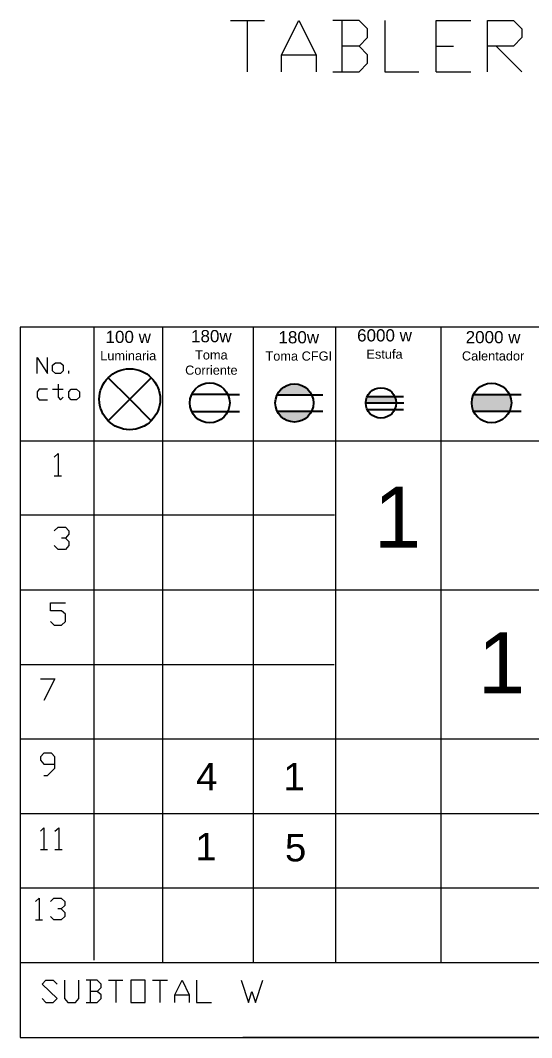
# Model space of a CAD drawing. Header units: metres. Extents: x 0 to 62.3, y -0.2 to 17.7.
# Drawn here: x 43.949 to 45.629, y 14.395 to 17.735 of the extents above; entities that cross this region are included whole.
import ezdxf

# ---------------------------------------------------------------- set-up
doc = ezdxf.new("R2010")
doc.units = ezdxf.units.M
doc.header["$LTSCALE"] = 0.5
for name, color, linetype in [('ENCHUFES', 5, 'Continuous'), ('LUMINARIA', 1, 'Continuous'), ('TABLERO', 7, 'Continuous')]:
    doc.layers.add(name, color=color, linetype=linetype)
doc.styles.get("Standard").update_dxf_attribs({"font": 'arial.ttf'})

# ---------------------------------------------------------------- blocks, each defined once
blk = doc.blocks.new('Tomacorriente')
at = {"layer": 'ENCHUFES'}
for p, q in [((0.0453, 0.0211), (-0.0453, 0.0211)), ((0.0453, 0.0211), (0.0743, 0.0211)), ((-0.0453, -0.0211), (0.0453, -0.0211)), ((0.0453, -0.0211), (0.0743, -0.0211))]:
    blk.add_line(p, q, dxfattribs=at)
blk.add_circle((0, 0), 0.05, dxfattribs=at)
blk = doc.blocks.new('Toma corriente CFGI 1 Fase')
at = {"layer": 'ENCHUFES', "lineweight": 40}
h = blk.add_hatch(color=256, dxfattribs=at)
h.dxf.hatch_style = 1
h.paths.add_polyline_path([(-0.0453, 0.0211), (0.0453, 0.0211, 0.63707)])
h.paths.add_polyline_path([(0.0453, -0.0211), (-0.0453, -0.0211, 0.63707)])
at = {"layer": 'ENCHUFES'}
for p, q in [((-0.0453, 0.0211), (0.0743, 0.0211)), ((-0.0453, -0.0211), (0.0743, -0.0211))]:
    blk.add_line(p, q, dxfattribs=at)
blk.add_circle((0, 0), 0.05, dxfattribs=at)
blk = doc.blocks.new('Tomacorriente de dos fases con neutro (208V)')
at = {"layer": 'ENCHUFES', "lineweight": 100}
h = blk.add_hatch(color=256, dxfattribs=at)
h.dxf.hatch_style = 1
h.paths.add_polyline_path([(0.0453, 0.0211), (-0.0453, 0.0211, 0.109518), (-0.05, 0), (0.05, 0, 0.109518)])
at = {"layer": 'ENCHUFES'}
for p, q in [((-0.05, 0), (0.0751, 0)), ((-0.0453, 0.0211), (0.0743, 0.0211)), ((-0.0453, -0.0211), (0.0743, -0.0211))]:
    blk.add_line(p, q, dxfattribs=at)
blk.add_circle((0, 0), 0.05, dxfattribs=at)
blk = doc.blocks.new('Lampara')
at = {"layer": 'LUMINARIA'}
for q in [(-0.0707, 0.0707), (0.0707, 0.0707), (-0.0707, -0.0707), (0.0707, -0.0707)]:
    blk.add_line((0, 0), q, dxfattribs=at)
blk.add_circle((0, 0), 0.1, dxfattribs=at)
blk = doc.blocks.new('Tomacorriente de dos fases sin neutro (208v)')
at = {"layer": 'ENCHUFES'}
h = blk.add_hatch(color=256, dxfattribs=at)
h.dxf.hatch_style = 1
h.paths.add_polyline_path([(0.05, 0, 0.109518), (0.0453, 0.0211), (-0.0453, 0.0211, 0.109518), (-0.05, 0, 0.109518), (-0.0453, -0.0211), (0.0453, -0.0211, 0.109518)], flags=17)
h.paths.add_polyline_path([(0.0453, 0.0211), (-0.0453, 0.0211, 0.109518), (-0.05, 0, 0.109518), (-0.0453, -0.0211), (0.0453, -0.0211, 0.109518), (0.05, 0, 0.109518)], flags=17)
h = blk.add_hatch(color=256, dxfattribs=at)
h.dxf.hatch_style = 1
h.paths.add_polyline_path([(0.05, 0, 0.109518), (0.0453, 0.0211), (-0.0453, 0.0211, 0.109518), (-0.05, 0, 0.109518), (-0.0453, -0.0211), (0.0453, -0.0211, 0.109518)])
for p, q in [((-0.0453, 0.0211), (0.0743, 0.0211)), ((-0.0453, -0.0211), (0.0743, -0.0211))]:
    blk.add_line(p, q, dxfattribs=at)
blk.add_circle((0, 0), 0.05, dxfattribs=at)

msp = doc.modelspace()

# ---------------------------------------------------------------- linework, layer by layer
at = {"layer": 'TABLERO', "color": 7, "linetype": 'Continuous', "lineweight": 18, "true_color": 0x000007}
for p, q in [((44.6392, 17.7345), (44.7509, 17.7345)), ((44.6942, 17.7345), (44.6942, 17.566)), ((45.0056, 17.7345), (45.0056, 17.566)), ((45.3152, 17.6502), (45.372, 17.6502)), ((45.513, 17.6502), (45.5973, 17.566)), ((44.8077, 17.6209), (44.9213, 17.6209)), ((45.3152, 17.566), (45.4288, 17.566)), ((44.191, 16.727), (44.191, 14.6496)), ((44.4163, 16.727), (44.4163, 14.6404)), ((44.7143, 16.727), (44.7143, 14.6404)), ((44.9842, 16.727), (44.9842, 14.6404)), ((45.3309, 16.727), (45.3309, 14.6404)), ((44.1086, 16.5749), (44.1086, 16.5841)), ((44.0554, 16.5236), (44.0903, 16.5236)), ((47.1219, 16.3533), (43.9492, 16.3533)), ((44.0609, 16.2397), (44.0848, 16.2397)), ((44.9808, 16.1096), (43.9492, 16.1096)), ((45.9949, 15.8641), (43.9492, 15.8641)), ((44.9803, 15.6187), (43.9492, 15.6187)), ((47.1291, 15.375), (43.9492, 15.375)), ((47.1252, 15.1295), (43.9492, 15.1295)), ((44.0151, 15.0123), (44.039, 15.0123)), ((44.0628, 15.0123), (44.0866, 15.0123)), ((47.1291, 14.8859), (43.9492, 14.8859)), ((43.9987, 14.7815), (44.0225, 14.7815)), ((47.1291, 14.6404), (43.9492, 14.6404)), ((44.1782, 14.5836), (44.1782, 14.5104)), ((44.2386, 14.5836), (44.2863, 14.5836)), ((44.2625, 14.5836), (44.2625, 14.5104)), ((44.3834, 14.5836), (44.4328, 14.5836)), ((44.4072, 14.5836), (44.4072, 14.5104)), ((44.4566, 14.536), (44.5043, 14.536)), ((47.1129, 14.3949), (44.6801, 14.3949))]:
    msp.add_line(p, q, dxfattribs=at)
for points in [[(44.8077, 17.566), (44.8077, 17.6209), (44.8645, 17.7345), (44.9213, 17.6209), (44.9213, 17.566)], [(45.0624, 17.6502), (45.0898, 17.6777), (45.0898, 17.707), (45.0624, 17.7345), (44.9763, 17.7345)], [(45.1466, 17.7345), (45.1466, 17.566), (45.2584, 17.566)], [(45.3152, 17.566), (45.3152, 17.7345), (45.4288, 17.7345)], [(45.4837, 17.566), (45.4837, 17.7345), (45.5698, 17.7345), (45.5973, 17.707), (45.5973, 17.6777), (45.5698, 17.6502), (45.4837, 17.6502)], [(44.9763, 17.566), (45.0624, 17.566), (45.0898, 17.5935), (45.0898, 17.6209), (45.0624, 17.6502), (45.0056, 17.6502)], [(44.0042, 16.5749), (44.0042, 16.628), (44.039, 16.5749), (44.039, 16.628)], [(44.0738, 16.5401), (44.0738, 16.498), (44.0811, 16.4888), (44.0903, 16.498)], [(44.039, 16.5236), (44.0115, 16.5236), (44.0042, 16.5145), (44.0042, 16.498), (44.0115, 16.4888), (44.039, 16.4888)], [(44.0609, 16.3001), (44.0738, 16.313), (44.0738, 16.2397)], [(44.0609, 16.0583), (44.0738, 16.0711), (44.0976, 16.0711), (44.1086, 16.0583), (44.1086, 16.0473), (44.0976, 16.0345), (44.0848, 16.0345)], [(44.0976, 16.0345), (44.1086, 16.0235), (44.1086, 16.0107), (44.0976, 15.9979), (44.0738, 15.9979), (44.0609, 16.0107)], [(44.0481, 15.7615), (44.0609, 15.7487), (44.0848, 15.7487), (44.0976, 15.7615), (44.0976, 15.7854), (44.0848, 15.7964), (44.0481, 15.7964), (44.0481, 15.822), (44.0976, 15.822)], [(44.0151, 15.5729), (44.0628, 15.5729), (44.0261, 15.5014)], [(44.0261, 15.2559), (44.039, 15.2559), (44.0628, 15.2798), (44.0628, 15.3164), (44.0518, 15.3292), (44.0261, 15.3292), (44.0151, 15.3164), (44.0151, 15.3054), (44.0261, 15.2926), (44.0628, 15.2926)], [(44.0151, 15.0727), (44.0261, 15.0837), (44.0261, 15.0123)], [(44.0628, 15.0727), (44.0756, 15.0837), (44.0756, 15.0123)], [(43.9987, 14.8419), (44.0115, 14.8529), (44.0115, 14.7815)], [(44.0481, 14.8419), (44.0591, 14.8529), (44.0829, 14.8529), (44.0958, 14.8419), (44.0958, 14.8291), (44.0829, 14.8181), (44.0719, 14.8181)], [(44.0829, 14.8181), (44.0958, 14.8053), (44.0958, 14.7925), (44.0829, 14.7815), (44.0591, 14.7815), (44.0481, 14.7925)], [(44.0206, 14.5232), (44.0335, 14.5104), (44.0573, 14.5104), (44.0701, 14.5232), (44.0206, 14.5708), (44.0335, 14.5836), (44.0573, 14.5836), (44.0701, 14.5708)], [(44.0939, 14.5836), (44.0939, 14.5232), (44.1049, 14.5104), (44.1306, 14.5104), (44.1415, 14.5232), (44.1415, 14.5836)], [(44.202, 14.547), (44.2148, 14.5598), (44.2148, 14.5708), (44.202, 14.5836), (44.1654, 14.5836)], [(44.4566, 14.5104), (44.4566, 14.536), (44.4805, 14.5836), (44.5043, 14.536), (44.5043, 14.5104)], [(44.5281, 14.5836), (44.5281, 14.5104), (44.5775, 14.5104)], [(44.6746, 14.5836), (44.6985, 14.5104), (44.7094, 14.547), (44.7223, 14.5104), (44.7461, 14.5836)], [(44.1654, 14.5104), (44.202, 14.5104), (44.2148, 14.5232), (44.2148, 14.536), (44.202, 14.547), (44.1782, 14.547)]]:
    msp.add_lwpolyline(points, dxfattribs=at)
for points in [[(43.9492, 14.3949), (47.1291, 14.3949), (47.1291, 16.727), (43.9492, 16.727)], [(44.0811, 16.5749), (44.0646, 16.5749), (44.0554, 16.5841), (44.0554, 16.6024), (44.0646, 16.6097), (44.0811, 16.6097), (44.0903, 16.6024), (44.0903, 16.5841)], [(44.1342, 16.4888), (44.1159, 16.4888), (44.1086, 16.498), (44.1086, 16.5145), (44.1159, 16.5236), (44.1342, 16.5236), (44.1434, 16.5145), (44.1434, 16.498)], [(44.3119, 14.5104), (44.3595, 14.5104), (44.3595, 14.5836), (44.3119, 14.5836)]]:
    msp.add_lwpolyline(points, close=True, dxfattribs=at)

# ---------------------------------------------------------------- block references
at = {"layer": 'TABLERO'}
for name, p in [('Lampara', (44.3086, 16.4907)), ('Tomacorriente de dos fases con neutro (208V)', (45.1339, 16.4785))]:
    msp.add_blockref(name, p, dxfattribs=at)
for name, p, xscale, yscale, zscale in [('Tomacorriente', (44.5715, 16.4787), 1.313023706402561, 1.313023706402561, 1.313023706402561), ('Toma corriente CFGI 1 Fase', (44.8495, 16.4785), 1.253129811695345, 1.253129811695345, 1.253129811695345), ('Tomacorriente de dos fases sin neutro (208v)', (45.4973, 16.4785, 2.51), 1.302395928433255, 1.302395928433255, 1.302395928433255)]:
    msp.add_blockref(name, p, dxfattribs=dict(at, xscale=xscale, yscale=yscale, zscale=zscale))

# ---------------------------------------------------------------- texts
at = {"layer": 'TABLERO', "attachment_point": 1}
for s, width, gutter_width, insert, char_height in [('\\pxqc;100 w\\P{\\H0.75x;Luminaria}', 0.225325, 12.5, (44.191, 16.7154), 0.04), ('\\pxqc;180w\\P{\\H0.75x;Toma Corriente}', 0.225325, 12.5, (44.4641, 16.7179), 0.04), ('\\pxqc;180w\\P{\\H0.75x;Toma CFGI}', 0.225325, 12.5, (44.7513, 16.7142), 0.04), ('\\pxqc;6000 w\\P{\\H0.75x;Estufa}', 0.225325, 12.5, (45.033, 16.7205), 0.04), ('\\pxqc;2000 w\\P{\\H0.75x;Calentador}', 0.225325, 12.5, (45.3897, 16.7146), 0.04), ('1', 0.090104, 0.4505, (45.1106, 16.2036), 0.2), ('1', 0.090104, 0.4505, (45.4527, 15.7257), 0.2), ('4', 0.090104, 0.4505, (44.5265, 15.297), 0.0901), ('1', 0.090104, 0.4505, (44.8136, 15.297), 0.0901), ('1', 0.090104, 0.4505, (44.524, 15.067), 0.0901), ('5', 0.090104, 0.4505, (44.8186, 15.0637), 0.0901)]:
    msp.add_mtext_dynamic_manual_height_columns(s, width=width, gutter_width=gutter_width, heights=[0], dxfattribs=dict(at, insert=insert, char_height=char_height))

doc.saveas('drawing.dxf')
